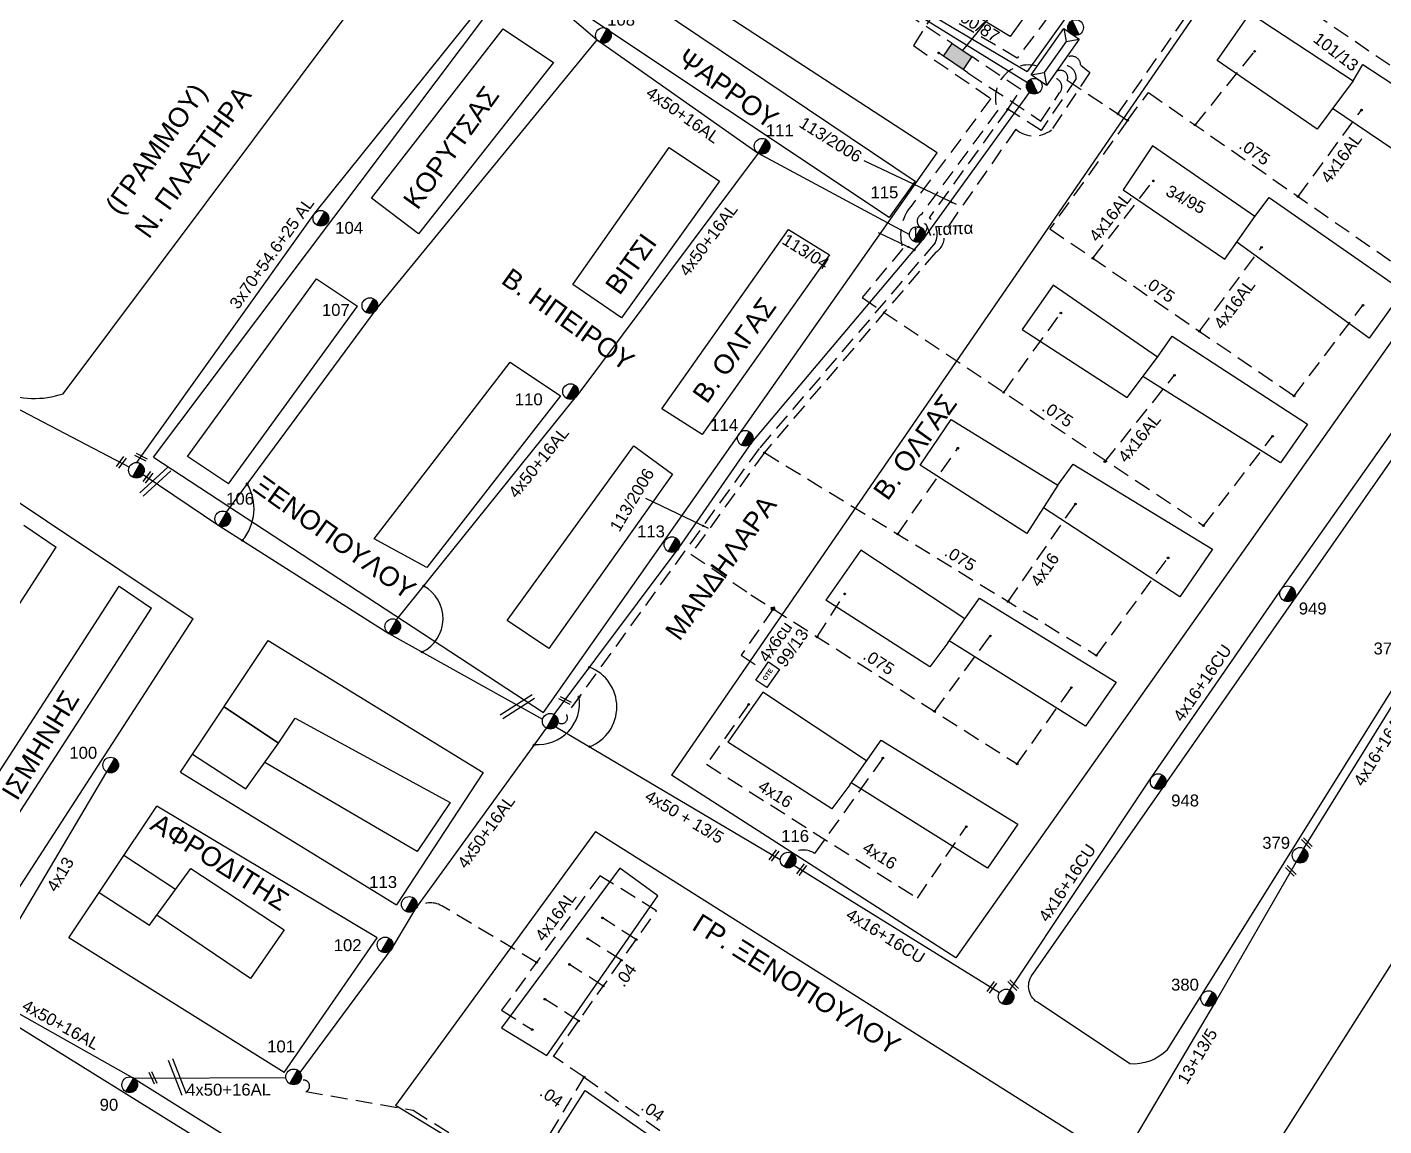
# Model space of a CAD drawing. Header units: millimetres. Extents: x 1421 to 7616, y 908 to 2861.
# Drawn here: x 6067.1 to 6271.6, y 2599.2 to 2764.8 of the extents above; entities that cross this region are included whole.
import ezdxf
from ezdxf.enums import TextEntityAlignment as Align

# ---------------------------------------------------------------- set-up
doc = ezdxf.new("R2010")
doc.units = ezdxf.units.MM
doc.linetypes.add('DASHED', pattern=[19.05, 12.7, -6.35])
for name, color, linetype, lineweight in [('13+13_5', 7, 'Continuous', 30), ('4x13', 7, 'Continuous', 30), ('4x16+16', 7, 'Continuous', 30), ('4x16+16CU', 7, 'Continuous', 30), ('4x50 + 13_5', 7, 'SYN_LINE', 30), ('4x6', 7, 'SYN_LINE', 30), ('Άγνωστα', 7, 'Continuous', 30), ('Γυμνά εναέρια ΧΤ και ΦΟΠ (3Φ)   4x50+16AL', 7, 'Continuous', 30), ('Συνεστραμμένα ΧΤ   3x70+54.6+25 AL', 7, 'SYN_LINE', 30), ('Υπόγεια Καλώδια Δικτύου ΧΤ   .04', 7, 'DASHED', 30), ('Υπόγεια Καλώδια Δικτύου ΧΤ   .075', 7, 'DASHED', 30), ('Υπόγεια Καλώδια Δικτύου ΧΤ   .10', 7, 'DASHED', 30), ('Υπόγεια καλώδια Παροχών ΧΤ   4x16AL', 7, 'DASHED', 30), ('Υπόγεια καλώδια Παροχών ΧΤ   4x50AL', 7, 'DASHED', 30), ('Υπόγεια καλώδια Παροχών ΧΤ   4x6', 7, 'DASHED', 30)]:
    doc.layers.add(name, color=color, linetype=linetype, lineweight=lineweight)
for name, color, linetype in [('Link Box 4 Διευθύνσεων', 7, 'Continuous'), ('Pillar OTE', 7, 'Continuous'), ('TEXT ΚΑΛΩΔΙΩΝ', 7, 'Continuous'), ('ΑΓΝΩΣΤΟ ΥΠΟΓΕΙΟ ΚΑΛΩΔΙΟ', 7, 'DASHED'), ('Επιγραφές - Σχήματα', 7, 'Continuous'), ('Μηχανική τομή', 7, 'Continuous'), ('Στύλος Ξύλινος', 7, 'Continuous'), ('Στύλος Ξύλινος @ 1', 7, 'Continuous'), ('Στύλος ΦΜ', 7, 'Continuous'), ('Στύλος ΦΜ @ 1', 7, 'Continuous'), ('Συνδέσεις', 7, 'Continuous'), ('Τομή', 7, 'Continuous'), ('Υποσταθμός εναέριος 2 στύλων', 7, 'Continuous'), ('Υποσταθμός πόλεως', 7, 'Continuous'), ('Υπόβαθρο ΔΕΗ', 7, 'Continuous')]:
    doc.layers.add(name, color=color, linetype=linetype)
doc.styles.add('arial', font='ARIAL.TTF')
doc.styles.get("Standard").update_dxf_attribs({"font": 'ARIAL.TTF', "height": 1.8})
doc.linetypes.add('SYN_LINE', pattern='A,0.5,-0.0001,["/\\/\\/\\/",Standard,S=0.1,R=0,X=0,Y=-0.05],-0.25', length=0.7501)
doc.dimstyles.new('ISO-25', dxfattribs={"dimtxt": 2.5, "dimasz": 2.5, "dimexe": 1.25, "dimexo": 0.625, "dimtad": 1, "dimtxsty": 'Standard', "dimcen": 2.5, "dimadec": 0, "dimazin": 0, "dimtfac": 1, "dimtmove": 0, "dimatfit": 3, "dimfxl": 1, "dimarcsym": 0})

# ---------------------------------------------------------------- blocks, each defined once
blk = doc.blocks.new('ΥΠΑΡΧΩΝ ΤΣΙΜΕΝΤΕΝΙΟΣ ΣΤΥΛΟΣ')
at = {"layer": 'Στύλος ΦΜ'}
blk.add_hatch(color=7, dxfattribs=at).paths.add_polyline_path([(-1.29, -2.28, 0.574793), (2.62, 0, 0.268822), (1.3, 2.27)])
at = {"layer": 'Στύλος ΦΜ', "color": 7}
blk.add_line((-1.29, -2.28), (1.3, 2.27), dxfattribs=at)
blk.add_circle((0, 0), 2.62, dxfattribs=at)
at = {"layer": 'Στύλος ΦΜ', "flags": 4}
for tag, p in [('ΑΡΙΘΜΟΣ', (-4.68, 8.05)), ('ΤΥΠΟΣ', (-4.91, 3.03))]:
    blk.add_attdef(tag, p, '', height=4, dxfattribs=at)
blk = doc.blocks.new('ΥΠΑΡΧΩΝ ΞΥΛΙΝΟΣ ΣΤΥΛΟΣ')
at = {"layer": 'Στύλος Ξύλινος'}
h = blk.add_hatch(color=7, dxfattribs=at)
h.paths.add_polyline_path([(-2.62, 0, 0.270008), (-1.29, -2.28), (1.3, 2.27, 0.576266)])
h.paths.add_polyline_path([(-1.29, -2.28, 0.574793), (2.62, 0, 0.268822), (1.3, 2.27)])
at = {"layer": 'Στύλος Ξύλινος', "color": 7}
blk.add_line((-1.29, -2.28), (1.3, 2.27), dxfattribs=at)
blk.add_circle((0, 0), 2.62, dxfattribs=at)
at = {"layer": 'Στύλος Ξύλινος', "color": 1, "flags": 4}
for tag, p in [('ΑΡΙΘΜΟΣ', (-4.91, 8.6)), ('ΤΥΠΟΣ', (-4.85, 3.39))]:
    blk.add_attdef(tag, p, '', height=4, dxfattribs=at)
blk = doc.blocks.new('ΥΠΟΣΤΑΘΜΟΣ ΕΝΑΕΡΙΟΣ ΕΠΙ 2 ΣΤΥΛΩΝ')
at = {"layer": 'Υποσταθμός εναέριος 2 στύλων', "linetype": 'Continuous'}
for points in [[(-11.97, -2.11, 0.574793), (-8.45, -0.07, 0.268822), (-9.64, 1.98)], [(9.68, -2.15, 0.574793), (13.19, -0.1, 0.268822), (12.01, 1.95)]]:
    blk.add_hatch(color=256, dxfattribs=at).paths.add_polyline_path(points)
for p, q in [((-11.97, -2.11), (-9.64, 1.98)), ((9.68, -2.15), (12.01, 1.95))]:
    blk.add_line(p, q, dxfattribs=at)
for centre in [(-10.81, -0.07), (10.84, -0.1)]:
    blk.add_circle(centre, 2.36, dxfattribs=at)
at = {"layer": 'Υποσταθμός πόλεως', "linetype": 'Continuous', "ltscale": 40}
blk.add_lwpolyline([(-8.57, 2.82), (8.57, 2.82), (8.57, -2.82), (-8.57, -2.82)], close=True, dxfattribs=at)
for points in [[(-5.75, 0), (-8.57, 2.82)], [(-8.57, -2.82), (-5.75, 0)], [(-5.75, 0), (5.75, 0)], [(5.75, 0), (8.57, 2.82)], [(8.57, -2.82), (5.75, 0)]]:
    blk.add_lwpolyline(points, dxfattribs=at)
at = {"layer": 'Υποσταθμός εναέριος 2 στύλων', "ltscale": 40, "flags": 1}
for tag, p in [('ΜΕΤΑΣΧΗΜΑΤΙΣΜΟΣ', (14.09, 2.51)), ('ΙΣΧΥΣ', (14.07, -0.28)), ('ΑΡΙΘΜΟΣ', (14.19, -3))]:
    blk.add_attdef(tag, p, '', height=1.8, dxfattribs=at)
blk = doc.blocks.new('LINK BOX 4 ΑΝΑΧΩΡΗΣΕΩΝ')
at = {"layer": 'Link Box 4 Διευθύνσεων', "ltscale": 40}
blk.add_hatch(color=256, dxfattribs=at).paths.add_polyline_path([(-3.54, 0), (-3.54, -4.67), (3.54, -4.67), (3.54, 0)])
for p, q in [((-3.54, 0), (-5.33, 0)), ((5.33, 0), (3.54, 0)), ((-3.54, -4.67), (-5.33, -4.67)), ((5.33, -4.67), (3.54, -4.67))]:
    blk.add_line(p, q, dxfattribs=at)
blk.add_lwpolyline([(-3.54, -4.67), (-3.54, 0), (3.54, 0), (3.54, -4.67)], close=True, dxfattribs=at)
blk = doc.blocks.new('_ΣΥΝΔΕΣΗ')
at = {"layer": 'Συνδέσεις', "linetype": 'SYN_LINE', "ltscale": 40}
blk.add_hatch(color=256, dxfattribs=at).paths.add_polyline_path([(0.5, -0.01, 1), (-0.5, -0.01, 1)])
at = {"layer": 'Συνδέσεις'}
blk.add_circle((0, -0.01), 0.5, dxfattribs=at)
blk = doc.blocks.new('ΤΟΜΗ')
at = {"layer": 'Τομή', "ltscale": 40}
for p, q in [((11.33, -0.65), (-11.4, -0.65)), ((11.33, -3.42), (-11.4, -3.42))]:
    blk.add_line(p, q, dxfattribs=at)
blk = doc.blocks.new('ΜΗΧΑΝΙΚΗ ΤΟΜΗ')
at = {"layer": 'Μηχανική τομή', "ltscale": 40}
for p, q in [((-3.79, 1.21), (3.79, 1.21)), ((3.79, -0.34), (-3.79, -0.34))]:
    blk.add_line(p, q, dxfattribs=at)
blk = doc.blocks.new('PILLAR ΟΤΕ')
at = {"layer": 'Pillar OTE', "ltscale": 40}
blk.add_lwpolyline([(-3.31, 2.02), (3.39, 2.02), (3.39, -1.99), (-3.31, -1.99)], close=True, dxfattribs=at)
at = {"layer": 'Pillar OTE', "insert": (-1.81, 0.71), "char_height": 1.3575, "width": 109.961, "attachment_point": 1}
blk.add_mtext('{\\fArial|b1|i0|c161|p34;OTE}', dxfattribs=at)
blk = doc.blocks.new('TSONTA XT1')
at = {"ltscale": 40}
h = blk.add_hatch(color=256, dxfattribs=at)
h.dxf.hatch_style = 1
h.paths.add_polyline_path([(595.96, 2487.66), (597.07, 2488.77), (595.96, 2489.87), (594.85, 2488.77)])
blk.add_lwpolyline([(594.85, 2488.77), (595.96, 2489.87), (597.07, 2488.77), (595.96, 2487.66)], close=True, dxfattribs=at)

msp = doc.modelspace()

# ---------------------------------------------------------------- linework, layer by layer
at = {"layer": '13+13_5', "color": 173, "lineweight": -3, "ltscale": 0.1}
msp.add_lwpolyline([(6195.47, 2540.07), (6217.77, 2573.45), (6232.51, 2594.75), (6246.23, 2617.9), (6258.35, 2638.94)], dxfattribs=at)
at = {"layer": '4x13', "color": 2, "lineweight": -3, "ltscale": 0.1}
msp.add_lwpolyline([(6057.73, 2621.28), (6065.92, 2630.19), (6079.11, 2652.53)], dxfattribs=at)
at = {"layer": '4x16+16', "color": 6, "lineweight": -3, "ltscale": 0.1}
msp.add_lwpolyline([(6259.52, 2640.98), (6276.58, 2668.54)], dxfattribs=at)
at = {"layer": '4x16+16CU', "color": 7, "lineweight": -3, "ltscale": 0.1}
msp.add_lwpolyline([(6215.21, 2619.63), (6236.61, 2651.76), (6256.23, 2680.2), (6278.13, 2711.25), (6298.26, 2739.83), (6316.14, 2762.81)], dxfattribs=at)
at = {"layer": '4x16+16CU', "color": 30, "lineweight": -3, "ltscale": 0.1}
msp.add_lwpolyline([(6182.67, 2638.46), (6213.66, 2619.28)], dxfattribs=at)
at = {"layer": '4x50 + 13_5', "color": 5, "lineweight": -3, "ltscale": 0.1}
msp.add_lwpolyline([(6084.58, 2697.38), (6096, 2689.65), (6121.62, 2673.41), (6144.79, 2660.49)], dxfattribs=at)
at = {"layer": '4x50 + 13_5', "color": 30, "lineweight": -3, "ltscale": 0.1}
msp.add_lwpolyline([(6146.77, 2659.34), (6180.61, 2639.3)], dxfattribs=at)
at = {"layer": '4x6', "color": 2, "linetype": 'DASHED', "lineweight": -3, "ltscale": 0.2}
msp.add_lwpolyline([(6231.49, 2751.71), (6246.8, 2773.6), (6257.74, 2765.98)], dxfattribs=at)
at = {"layer": 'ΑΓΝΩΣΤΟ ΥΠΟΓΕΙΟ ΚΑΛΩΔΙΟ', "color": 62, "lineweight": -3, "ltscale": 0.2}
msp.add_lwpolyline([(6223.59, 2760.06, -0.638258), (6225.87, 2759.06), (6227.25, 2757.95), (6221.47, 2749.29, -0.353403), (6216.09, 2749.4), (6205.21, 2733.78, -0.333092), (6204.06, 2730.89), (6178.21, 2700.65), (6167.13, 2685.36)], format="xyb", dxfattribs=at)
at = {"layer": 'ΑΓΝΩΣΤΟ ΥΠΟΓΕΙΟ ΚΑΛΩΔΙΟ', "color": 2, "lineweight": -3, "ltscale": 0.2}
for points in [[(6243.12, 2750.03), (6252.08, 2761.13)], [(6258.02, 2709.2), (6268.41, 2722.87)]]:
    msp.add_lwpolyline(points, dxfattribs=at)
msp.add_lwpolyline([(6222.18, 2758.06, -0.754032), (6223.85, 2756.79), (6231.49, 2751.71), (6232.94, 2750.73)], format="xyb", dxfattribs=at)
at = {"layer": 'ΑΓΝΩΣΤΟ ΥΠΟΓΕΙΟ ΚΑΛΩΔΙΟ', "color": 133, "lineweight": -3, "ltscale": 0.2}
msp.add_lwpolyline([(6208.88, 2757.92), (6219.88, 2750.62), (6222.68, 2754.86, 0.685813), (6221.52, 2757.13, -0.22613)], format="xyb", dxfattribs=at)
for points in [[(6214.27, 2709.74), (6222.88, 2721.7)], [(6244.37, 2689.64), (6254.78, 2703.11)]]:
    msp.add_lwpolyline(points, dxfattribs=at)
at = {"layer": 'ΑΓΝΩΣΤΟ ΥΠΟΓΕΙΟ ΚΑΛΩΔΙΟ', "color": 62, "lineweight": -3, "ltscale": 0.2}
for points in [[(6198.3, 2688.38), (6207.35, 2701.32)], [(6167.13, 2685.36), (6176.17, 2679.23)], [(6228.24, 2670.09), (6239.05, 2684.79)], [(6186.16, 2672.88), (6190.3, 2679.35)], [(6203.83, 2661.65), (6212.26, 2673.02)], [(6216.31, 2653.72), (6224.47, 2665.23)]]:
    msp.add_lwpolyline(points, dxfattribs=at)
at = {"layer": 'ΑΓΝΩΣΤΟ ΥΠΟΓΕΙΟ ΚΑΛΩΔΙΟ', "color": 6, "lineweight": -3, "ltscale": 0.2}
msp.add_lwpolyline([(6143.87, 2623.8), (6129.59, 2632.33, 0.334136), (6125.69, 2631.92, 1.647557)], format="xyb", dxfattribs=at)
for points in [[(6158.88, 2627.26), (6153.8, 2630.51)], [(6156.67, 2624.13), (6151.58, 2627.38)], [(6153.92, 2620.24), (6148.84, 2623.5)], [(6150.22, 2615), (6145.13, 2618.25)]]:
    msp.add_lwpolyline(points, dxfattribs=at)
at = {"layer": 'Γυμνά εναέρια ΧΤ και ΦΟΠ (3Φ)   4x50+16AL', "color": 5, "lineweight": -3, "ltscale": 0.1}
for points in [[(6140.94, 2773.21), (6152.99, 2762.86), (6177.28, 2745.81), (6200.07, 2733.55)], [(6119.86, 2722.41), (6152.99, 2762.86)], [(6177.28, 2745.81), (6150.08, 2709.39)], [(6097.17, 2691.7), (6119.86, 2722.41)], [(6122.79, 2675.46), (6150.08, 2709.39)]]:
    msp.add_lwpolyline(points, dxfattribs=at)
at = {"layer": 'Γυμνά εναέρια ΧΤ και ΦΟΠ (3Φ)   4x50+16AL', "color": 5, "linetype": 'DASHED', "lineweight": -3, "ltscale": 0.2}
msp.add_lwpolyline([(6219.33, 2758.9, 0.627462), (6213.4, 2752.25), (6201.81, 2736.51, 0.600087), (6201.83, 2734.56, 4.93212)], format="xyb", dxfattribs=at)
at = {"layer": 'Γυμνά εναέρια ΧΤ και ΦΟΠ (3Φ)   4x50+16AL', "color": 30, "lineweight": -3, "ltscale": 0.1}
msp.add_lwpolyline([(6146.51, 2661.19), (6165.37, 2686.34), (6176.31, 2702.2), (6202.24, 2732.91), (6218.16, 2754.95)], dxfattribs=at)
at = {"layer": 'Γυμνά εναέρια ΧΤ και ΦΟΠ (3Φ)   4x50+16AL', "color": 6, "lineweight": -3, "ltscale": 0.1}
for points in [[(6108.26, 2607.2), (6122.13, 2625.97), (6125.69, 2631.92), (6145.35, 2659.14)], [(6083.15, 2606.38), (6106.1, 2606.47)]]:
    msp.add_lwpolyline(points, dxfattribs=at)
at = {"layer": 'Γυμνά εναέρια ΧΤ και ΦΟΠ (3Φ)   4x50+16AL', "color": 27, "lineweight": -3, "ltscale": 0.1}
msp.add_lwpolyline([(6058.32, 2620.31), (6083.15, 2606.38), (6103.94, 2593.35), (6129.09, 2579.82)], dxfattribs=at)
at = {"layer": 'Συνεστραμμένα ΧΤ   3x70+54.6+25 AL', "color": 27, "lineweight": -3, "ltscale": 15}
for points in [[(6083.63, 2699.17), (6110.48, 2736.75), (6139.38, 2772.84)], [(6198.84, 2768.22), (6217.84, 2756.46)]]:
    msp.add_lwpolyline(points, dxfattribs=at)
at = {"layer": 'Συνεστραμμένα ΧΤ   3x70+54.6+25 AL', "color": 85, "lineweight": -3, "ltscale": 15}
msp.add_lwpolyline([(5974.89, 2771.04), (6001.96, 2750.09), (6029.25, 2730.74), (6054.26, 2713.23), (6082.51, 2698.48)], dxfattribs=at)
at = {"layer": 'Υπόβαθρο ΔΕΗ', "lineweight": -3, "ltscale": 0.1}
for points in [[(6200.15, 2839.15), (6252.58, 2806.65), (6217.82, 2758.12)], [(6098.01, 2829.01), (6217.82, 2758.12)], [(6265.44, 2799.18), (6164.2, 2652.01)], [(6265.44, 2799.18), (6310.21, 2770.62), (6207.08, 2624.51)], [(6211.94, 2527.94), (6385.44, 2800.93), (6408.93, 2568.15), (6211.94, 2527.94)], [(6086.15, 2699.98), (6148.13, 2782.43)], [(6144.92, 2661.47), (6204.23, 2745.84), (6148.13, 2782.43)], [(6072.55, 2709.53), (6122.67, 2776.52)], [(6147.98, 2768.73), (6152.28, 2774.34), (6200.93, 2741.59), (6196.99, 2736.09), (6147.98, 2768.73)], [(6118.98, 2739.01), (6138.84, 2764.52), (6146.43, 2759.44), (6126.09, 2733.62), (6118.98, 2739.01)], [(6266.95, 2756.7), (6268.41, 2759.15), (6289.24, 2745.47), (6284.28, 2738.73), (6263.84, 2752.54)], [(6238.89, 2610.56), (6327.54, 2752.56)], [(6149.32, 2725.99), (6163.86, 2746.64), (6171.45, 2741.56), (6156.68, 2720.97), (6149.32, 2725.99)], [(5963.29, 2700.43), (5992.62, 2742.08), (6092.14, 2675.59)], [(6252.12, 2736.24), (6254.25, 2739.11), (6274.45, 2725.02), (6269.35, 2717.93)], [(6269.35, 2717.93), (6249.4, 2732.38)], [(6097.47, 2695.95), (6091.27, 2700.08), (6110.7, 2726.83)], [(6110.7, 2726.83), (6116.89, 2722.71)], [(6097.47, 2695.95), (6116.89, 2722.71)], [(6237.47, 2715.05), (6239.67, 2718.19), (6260.04, 2704.96), (6255.96, 2699.11), (6235.26, 2712.11)], [(6119.4, 2687.66), (6139.9, 2714.27), (6147.49, 2709.19), (6127.33, 2683.33), (6119.4, 2687.66)], [(6201.68, 2698.76), (6206.37, 2705.64), (6222.45, 2695.76), (6217.76, 2688.47), (6201.68, 2698.76)], [(6086.15, 2699.98), (6144.92, 2661.47)], [(6222.45, 2695.76), (6224.76, 2698.93), (6245.72, 2686.08), (6240.81, 2678.91), (6220.25, 2692.35)], [(6066.59, 2689.7), (6071.47, 2686.39)], [(6046.61, 2647.97), (6071.47, 2686.39)], [(6192.74, 2685.95), (6187.47, 2678.4)], [(6208.4, 2675.58), (6192.74, 2685.95)], [(6056.12, 2642.09), (6080.98, 2680.51)], [(6080.98, 2680.51), (6085.86, 2677.2)], [(6205.87, 2672), (6203.15, 2668.38), (6187.47, 2678.4)], [(6205.87, 2672), (6210.6, 2678.69), (6231.2, 2666.04), (6226.61, 2659.42), (6206.07, 2672.28)], [(6061, 2638.78), (6085.86, 2677.2)], [(6063.96, 2632.03), (6092.14, 2675.59)], [(6090.22, 2652.49), (6103.44, 2672.31)], [(6103.44, 2672.31), (6135.85, 2652.42)], [(6177.96, 2664.54), (6172.69, 2656.99)], [(6193.62, 2654.17), (6177.96, 2664.54)], [(6092.03, 2655.21), (6100.09, 2649.96), (6105, 2656.85), (6096.79, 2662.34)], [(6096.79, 2662.34), (6105, 2656.85), (6107.5, 2660.64), (6130.86, 2647.89), (6125.9, 2640.55), (6102.94, 2653.96)], [(6191.09, 2650.6), (6188.37, 2646.98), (6172.69, 2656.99)], [(6191.09, 2650.6), (6195.82, 2657.29), (6216.42, 2644.64), (6211.83, 2638.02), (6191.29, 2650.88)], [(6090.22, 2652.49), (6122.78, 2632.5)], [(6135.85, 2652.42), (6122.78, 2632.5)], [(6207.08, 2624.51), (6164.2, 2652.01)], [(6073.41, 2627.53), (6086.63, 2647.35)], [(6119.85, 2627.54), (6086.63, 2647.35)], [(6152.74, 2643.55), (6122.64, 2602.23)], [(6152.74, 2643.55), (6229.66, 2595.01), (6201.02, 2554.45)], [(6077.98, 2634.37), (6085.54, 2629.43), (6089.48, 2634.8), (6081.69, 2639.95)], [(6089.48, 2634.8), (6091.79, 2637.99), (6105.84, 2628.73), (6100.77, 2621.4), (6086.64, 2630.93)], [(6105.86, 2607.24), (6073.41, 2627.53)], [(6105.86, 2607.24), (6119.85, 2627.54)], [(6020.05, 2568.93), (6057.27, 2619.4), (6101.79, 2591.76)], [(6201.02, 2554.45), (6122.64, 2602.23)]]:
    msp.add_lwpolyline(points, dxfattribs=at)
for points in [[(6208.79, 2767.3), (6227.63, 2794.94), (6234.82, 2790.56), (6215.26, 2763.38)], [(6246.44, 2759.74), (6251.41, 2766.88), (6266.95, 2756.7), (6261.53, 2749.43)], [(6236.67, 2746.9), (6232.25, 2740.28), (6247.6, 2729.83), (6252.12, 2736.24)], [(6162.76, 2707.24), (6181.83, 2734.27), (6188.04, 2730.46), (6168.82, 2703.39)], [(6221.74, 2725.88), (6217.03, 2719.21), (6232.89, 2708.94), (6237.47, 2715.05)], [(6139.43, 2675.37), (6158.52, 2701.7), (6164.38, 2697.42), (6145.73, 2671.13)], [(6156.42, 2638.04), (6138.61, 2613.97), (6145.4, 2609.76), (6162.14, 2633.86)], [(6147.12, 2598.13), (6151.21, 2604.52), (6176.56, 2586.77), (6172.18, 2580.6)]]:
    msp.add_lwpolyline(points, close=True, dxfattribs=at)
at = {"layer": 'Υπόβαθρο ΔΕΗ', "lineweight": -3}
msp.add_lwpolyline([(6208.11, 2761.25), (6211.97, 2766.04)], dxfattribs=at)
at = {"layer": 'Υπόβαθρο ΔΕΗ', "lineweight": -3, "ltscale": 0.1}
for points in [[(6218.76, 2622.19), (6315.46, 2760.74, -0.299074), (6319.3, 2762.27), (6327.18, 2756.95, -0.480262), (6327.54, 2752.56, 2.514304)], [(6238.89, 2610.56, -0.206349), (6233.26, 2608.5), (6219.34, 2617.8, -0.452517), (6218.76, 2622.19, -1.161404)]]:
    msp.add_lwpolyline(points, format="xyb", dxfattribs=at)
msp.add_arc((6068.26, 2722.08), 13.26, 246.8356, 288.8563, dxfattribs=at)
at = {"layer": 'Υπόβαθρο ΔΕΗ', "lineweight": -3}
for centre, radius, start, end in [((6093.95, 2692.19), 7.35, 319.4233, 30.7903), ((6124.19, 2675.63), 5.6, 296.1248, 61.2895), ((6149.55, 2662.31), 6.42, 291.2002, 69.0119), ((6144.11, 2662.89), 6.25, 264.8715, 8.7417)]:
    msp.add_arc(centre, radius, start, end, dxfattribs=at)
at = {"layer": 'Υπόγεια Καλώδια Δικτύου ΧΤ   .04', "color": 6, "lineweight": -3, "ltscale": 0.2}
for points in [[(6151.05, 2606.52), (6146.43, 2609.65), (6161.95, 2631.6), (6153.42, 2636.88)], [(6145.95, 2597.95), (6151.05, 2606.52), (6169.42, 2593.6), (6165.75, 2588.44)]]:
    msp.add_lwpolyline(points, dxfattribs=at)
at = {"layer": 'Υπόγεια Καλώδια Δικτύου ΧΤ   .075', "color": 133, "lineweight": -3, "ltscale": 0.2}
for points in [[(6299.08, 2764.21), (6288.17, 2748.47), (6272.47, 2759.04), (6257.48, 2769.22), (6239.58, 2781.44, -0.335233), (6233.85, 2781.63), (6223.82, 2767.2, -0.371425), (6221.06, 2766.49), (6216.31, 2760.1), (6204.07, 2767.38), (6200.66, 2762.02), (6212.31, 2754.05), (6200.31, 2737.78)], [(6200.31, 2737.78, 0.259886), (6199.06, 2731.42), (6192.92, 2724.01), (6244.37, 2689.64)]]:
    msp.add_lwpolyline(points, format="xyb", dxfattribs=at)
at = {"layer": 'Υπόγεια Καλώδια Δικτύου ΧΤ   .075', "color": 2, "lineweight": -3, "ltscale": 0.2}
for points in [[(6232.94, 2750.73), (6236.07, 2754.93), (6272.87, 2729.36)], [(6232.94, 2750.73), (6221.24, 2734.38), (6258.02, 2709.2)]]:
    msp.add_lwpolyline(points, dxfattribs=at)
at = {"layer": 'Υπόγεια Καλώδια Δικτύου ΧΤ   .075', "color": 62, "lineweight": -3, "ltscale": 0.2}
for points in [[(6178.21, 2700.65), (6228.24, 2670.09)], [(6176.17, 2679.23), (6216.31, 2653.72)]]:
    msp.add_lwpolyline(points, dxfattribs=at)
at = {"layer": 'Υπόγεια Καλώδια Δικτύου ΧΤ   .10', "color": 133, "lineweight": -3, "ltscale": 0.2}
msp.add_lwpolyline([(6086.82, 2841.78), (6094.68, 2827.97), (6106.96, 2819.03), (6134.02, 2803.91), (6151.22, 2795.24, 0.534141), (6155.4, 2793.13), (6190.94, 2768.72), (6195.33, 2768.1, 0.380635), (6199.4, 2767), (6205.77, 2762.84)], format="xyb", dxfattribs=at)
at = {"layer": 'Υπόγεια Καλώδια Δικτύου ΧΤ   .10', "color": 6, "lineweight": -3, "ltscale": 0.2}
msp.add_lwpolyline([(6214.89, 2752.42), (6216.84, 2755.39), (6210.18, 2759.85)], dxfattribs=at)
for points in [[(6222.83, 2758.98, -0.517734), (6225.18, 2757.04), (6219.93, 2749.2), (6214.89, 2752.42)], [(6214.89, 2752.42), (6203.03, 2736.06, -0.360244), (6203.93, 2732.27), (6177.42, 2701.27), (6148.37, 2661.18, -0.888789), (6147.09, 2660.02)], [(6108.07, 2605.7, -1.329372), (6109.11, 2604.34), (6125.26, 2601.54), (6141.5, 2591.42), (6145.95, 2597.95)]]:
    msp.add_lwpolyline(points, format="xyb", dxfattribs=at)
at = {"layer": 'Υπόγεια καλώδια Παροχών ΧΤ   4x16AL', "color": 2, "lineweight": -3, "ltscale": 0.2}
for points in [[(6258.64, 2739.25), (6268.18, 2752.28)], [(6227.71, 2729.95), (6236.82, 2741.61)], [(6243.78, 2718.95), (6253.13, 2731.59)]]:
    msp.add_lwpolyline(points, dxfattribs=at)
at = {"layer": 'Υπόγεια καλώδια Παροχών ΧΤ   4x16AL', "color": 133, "lineweight": -3, "ltscale": 0.2}
msp.add_lwpolyline([(6229.51, 2699.27), (6240, 2712.31)], dxfattribs=at)
at = {"layer": 'Υπόγεια καλώδια Παροχών ΧΤ   4x16AL', "color": 62, "lineweight": -3, "ltscale": 0.2}
msp.add_lwpolyline([(6214.95, 2678.21), (6225.08, 2692.91)], dxfattribs=at)
at = {"layer": 'Υπόγεια καλώδια Παροχών ΧΤ   4x16AL', "color": 30, "lineweight": -3, "ltscale": 0.2}
msp.add_lwpolyline([(6175.83, 2662.69), (6169.48, 2653.67), (6201.27, 2633.49), (6208.64, 2644.27)], dxfattribs=at)
msp.add_lwpolyline([(6196.07, 2654.62), (6185.78, 2640.24, 0.295053), (6182.37, 2640.26, -3.064642)], format="xyb", dxfattribs=at)
at = {"layer": 'Υπόγεια καλώδια Παροχών ΧΤ   4x16AL', "color": 6, "lineweight": -3, "ltscale": 0.2}
msp.add_lwpolyline([(6153.42, 2636.88), (6138.61, 2616.6), (6143.22, 2613.69)], dxfattribs=at)
at = {"layer": 'Υπόγεια καλώδια Παροχών ΧΤ   4x6', "color": 62, "lineweight": -3, "ltscale": 0.2}
msp.add_lwpolyline([(6179.53, 2677.09), (6174.72, 2670.1), (6178.04, 2667.91)], dxfattribs=at)

# ---------------------------------------------------------------- block references
at = {"layer": 'Link Box 4 Διευθύνσεων', "lineweight": -3, "xscale": 0.4999999999999999, "yscale": 0.4999999999999999, "zscale": 0.4999999999999999, "rotation": 325.9351480390474}
msp.add_blockref('LINK BOX 4 ΑΝΑΧΩΡΗΣΕΩΝ', (6207.98, 2761.34), dxfattribs=at)
at = {"layer": 'Pillar OTE', "xscale": 0.5, "yscale": 0.5, "zscale": 0.5, "rotation": 55.00125848302742}
msp.add_blockref('PILLAR ΟΤΕ', (6178.69, 2667.15), dxfattribs=at)
at = {"layer": 'Μηχανική τομή', "lineweight": -3}
for p, xscale, yscale, zscale, rotation in [((6081.38, 2699.12), 0.2499999999999672, 0.2499999999999672, 0.2499999999999672, 53.21522048561384), ((6084.22, 2699.88), 0.2499999999999671, 0.2499999999999671, 0.2499999999999671, 332.6755293290581), ((6085.41, 2696.87), 0.2499999999999672, 0.2499999999999672, 0.2499999999999672, 53.21522048561384), ((6148.12, 2663.2), 0.2499999999999671, 0.2499999999999671, 0.2499999999999671, 332.6755293290581), ((6259.89, 2641.72), 0.2499999999999672, 0.2499999999999672, 0.2499999999999672, 314.9247676703968), ((6179.73, 2639.86), 0.2499999999999672, 0.2499999999999672, 0.2499999999999672, 53.21522048561384), ((6183.92, 2637.73), 0.2499999999999672, 0.2499999999999672, 0.2499999999999672, 53.21522048561384), ((6257.45, 2637.52), 0.2499999999999672, 0.2499999999999672, 0.2499999999999672, 314.9247676703968), ((6215.64, 2620.31), 0.2499999999999672, 0.2499999999999672, 0.2499999999999672, 314.9247676703968), ((6212.57, 2619.99), 0.2499999999999672, 0.2499999999999672, 0.2499999999999672, 53.21522048561384), ((6086.18, 2606.46), 0.2499999999999671, 0.2499999999999671, 0.2499999999999671, 114.4620353764245)]:
    msp.add_blockref('ΜΗΧΑΝΙΚΗ ΤΟΜΗ', p, dxfattribs=dict(at, xscale=xscale, yscale=yscale, zscale=zscale, rotation=rotation))
at = {"layer": 'Στύλος Ξύλινος @ 1', "lineweight": -3, "ltscale": 40}
ref = msp.add_blockref('ΥΠΑΡΧΩΝ ΞΥΛΙΝΟΣ ΣΤΥΛΟΣ', (6277.16, 2669.56), dxfattribs=dict(at, xscale=0.4499999999998181, yscale=0.4499999999998181, zscale=0.4499999999998181))
ref.add_attrib('ΤΥΠΟΣ', '378', (6270, 2670.23), dxfattribs={"layer": 'Στύλος Ξύλινος', "height": 1.8, "flags": 4})
at = {"layer": 'Στύλος ΦΜ @ 1', "lineweight": -3, "ltscale": 40}
ref = msp.add_blockref('ΥΠΑΡΧΩΝ ΤΣΙΜΕΝΤΕΝΙΟΣ ΣΤΥΛΟΣ', (6153.95, 2763.54), dxfattribs=dict(at, xscale=0.4499999999998181, yscale=0.4499999999998181, zscale=0.4499999999998181))
ref.add_attrib('ΤΥΠΟΣ', '108', (6154.52, 2765.02), dxfattribs={"layer": 'Στύλος ΦΜ', "height": 1.8, "flags": 4})
ref = msp.add_blockref('ΥΠΑΡΧΩΝ ΤΣΙΜΕΝΤΕΝΙΟΣ ΣΤΥΛΟΣ', (6177.86, 2746.84), dxfattribs=dict(at, xscale=0.4499999999998181, yscale=0.4499999999998181, zscale=0.4499999999998181))
ref.add_attrib('ΤΥΠΟΣ', '111', (6178.43, 2748.32), dxfattribs={"layer": 'Στύλος ΦΜ', "height": 1.8, "flags": 4})
ref = msp.add_blockref('ΥΠΑΡΧΩΝ ΤΣΙΜΕΝΤΕΝΙΟΣ ΣΤΥΛΟΣ', (6201.25, 2733.54), dxfattribs=dict(at, xscale=0.4499999999998181, yscale=0.4499999999998181, zscale=0.4499999999998181))
ref.add_attrib('ΤΥΠΟΣ', '115', (6194.2, 2738.99), dxfattribs={"layer": 'Στύλος ΦΜ', "height": 1.8, "flags": 4})
ref = msp.add_blockref('ΥΠΑΡΧΩΝ ΤΣΙΜΕΝΤΕΝΙΟΣ ΣΤΥΛΟΣ', (6111.37, 2735.97), dxfattribs=dict(at, xscale=0.4499999999998181, yscale=0.4499999999998181, zscale=0.4499999999998181))
ref.add_attrib('ΤΥΠΟΣ', '104', (6113.53, 2733.64), dxfattribs={"layer": 'Στύλος ΦΜ', "height": 1.8, "flags": 4})
ref = msp.add_blockref('ΥΠΑΡΧΩΝ ΤΣΙΜΕΝΤΕΝΙΟΣ ΣΤΥΛΟΣ', (6118.75, 2722.82), dxfattribs=dict(at, xscale=0.4499999999998181, yscale=0.4499999999998181, zscale=0.4499999999998181))
ref.add_attrib('ΤΥΠΟΣ', '107', (6111.53, 2721.27), dxfattribs={"layer": 'Στύλος ΦΜ', "height": 1.8, "flags": 4})
ref = msp.add_blockref('ΥΠΑΡΧΩΝ ΤΣΙΜΕΝΤΕΝΙΟΣ ΣΤΥΛΟΣ', (6148.99, 2709.85), dxfattribs=dict(at, xscale=0.4499999999998181, yscale=0.4499999999998181, zscale=0.4499999999998181))
ref.add_attrib('ΤΥΠΟΣ', '110', (6140.6, 2707.78), dxfattribs={"layer": 'Στύλος ΦΜ', "height": 1.8, "flags": 4})
ref = msp.add_blockref('ΥΠΑΡΧΩΝ ΤΣΙΜΕΝΤΕΝΙΟΣ ΣΤΥΛΟΣ', (6175.32, 2702.82), dxfattribs=dict(at, xscale=0.4499999999998181, yscale=0.4499999999998181, zscale=0.4499999999998181))
ref.add_attrib('ΤΥΠΟΣ', '114', (6170.05, 2703.91), dxfattribs={"layer": 'Στύλος ΦΜ', "height": 1.8, "flags": 4})
at = {"layer": 'Στύλος ΦΜ @ 1', "lineweight": -3, "ltscale": 40, "xscale": 0.4499999999998181, "yscale": 0.4499999999998181, "zscale": 0.4499999999998181}
for p in [(6083.58, 2697.99), (6122.2, 2674.43), (6145.93, 2660.16), (6214.63, 2618.61)]:
    msp.add_blockref('ΥΠΑΡΧΩΝ ΤΣΙΜΕΝΤΕΝΙΟΣ ΣΤΥΛΟΣ', p, dxfattribs=at)
at = {"layer": 'Στύλος ΦΜ @ 1', "lineweight": -3, "ltscale": 40}
ref = msp.add_blockref('ΥΠΑΡΧΩΝ ΤΣΙΜΕΝΤΕΝΙΟΣ ΣΤΥΛΟΣ', (6096.58, 2690.67), dxfattribs=dict(at, xscale=0.4499999999998181, yscale=0.4499999999998181, zscale=0.4499999999998181))
ref.add_attrib('ΤΥΠΟΣ', '106', (6097.1, 2692.81), dxfattribs={"layer": 'Στύλος ΦΜ', "height": 1.8, "flags": 4})
ref = msp.add_blockref('ΥΠΑΡΧΩΝ ΤΣΙΜΕΝΤΕΝΙΟΣ ΣΤΥΛΟΣ', (6164.28, 2686.79), dxfattribs=dict(at, xscale=0.4499999999998181, yscale=0.4499999999998181, zscale=0.4499999999998181))
ref.add_attrib('ΤΥΠΟΣ', '113', (6159.02, 2687.88), dxfattribs={"layer": 'Στύλος ΦΜ', "height": 1.8, "flags": 4})
ref = msp.add_blockref('ΥΠΑΡΧΩΝ ΤΣΙΜΕΝΤΕΝΙΟΣ ΣΤΥΛΟΣ', (6257.06, 2679.37), dxfattribs=dict(at, xscale=0.4499999999998181, yscale=0.4499999999998181, zscale=0.4499999999998181))
ref.add_attrib('ΤΥΠΟΣ', '949', (6258.74, 2676.26), dxfattribs={"layer": 'Στύλος ΦΜ', "height": 1.8, "flags": 4})
ref = msp.add_blockref('ΥΠΑΡΧΩΝ ΤΣΙΜΕΝΤΕΝΙΟΣ ΣΤΥΛΟΣ', (6079.7, 2653.55), dxfattribs=dict(at, xscale=0.4499999999998181, yscale=0.4499999999998181, zscale=0.4499999999998181))
ref.add_attrib('ΤΥΠΟΣ', '100', (6073.47, 2654.51), dxfattribs={"layer": 'Στύλος ΦΜ', "height": 1.8, "flags": 4})
ref = msp.add_blockref('ΥΠΑΡΧΩΝ ΤΣΙΜΕΝΤΕΝΙΟΣ ΣΤΥΛΟΣ', (6237.55, 2651.06), dxfattribs=dict(at, xscale=0.4499999999998181, yscale=0.4499999999998181, zscale=0.4499999999998181))
ref.add_attrib('ΤΥΠΟΣ', '948', (6239.51, 2647.32), dxfattribs={"layer": 'Στύλος ΦΜ', "height": 1.8, "flags": 4})
ref = msp.add_blockref('ΥΠΑΡΧΩΝ ΤΣΙΜΕΝΤΕΝΙΟΣ ΣΤΥΛΟΣ', (6181.79, 2639.24), dxfattribs=dict(at, xscale=0.4499999999998181, yscale=0.4499999999998181, zscale=0.4499999999998181))
ref.add_attrib('ΤΥΠΟΣ', '116', (6180.74, 2641.97), dxfattribs={"layer": 'Στύλος ΦΜ', "height": 1.8, "flags": 4})
ref = msp.add_blockref('ΥΠΑΡΧΩΝ ΤΣΙΜΕΝΤΕΝΙΟΣ ΣΤΥΛΟΣ', (6258.93, 2639.96), dxfattribs=dict(at, xscale=0.4499999999998181, yscale=0.4499999999998181, zscale=0.4499999999998181))
ref.add_attrib('ΤΥΠΟΣ', '379', (6253.23, 2640.94), dxfattribs={"layer": 'Στύλος ΦΜ', "height": 1.8, "flags": 4})
ref = msp.add_blockref('ΥΠΑΡΧΩΝ ΤΣΙΜΕΝΤΕΝΙΟΣ ΣΤΥΛΟΣ', (6124.7, 2632.56), dxfattribs=dict(at, xscale=0.4499999999998181, yscale=0.4499999999998181, zscale=0.4499999999998181))
ref.add_attrib('ΤΥΠΟΣ', '113', (6118.66, 2635.03), dxfattribs={"layer": 'Στύλος ΦΜ', "height": 1.8, "flags": 4})
ref = msp.add_blockref('ΥΠΑΡΧΩΝ ΤΣΙΜΕΝΤΕΝΙΟΣ ΣΤΥΛΟΣ', (6121.06, 2626.45), dxfattribs=dict(at, xscale=0.4499999999998181, yscale=0.4499999999998181, zscale=0.4499999999998181))
ref.add_attrib('ΤΥΠΟΣ', '102', (6113.31, 2625.51), dxfattribs={"layer": 'Στύλος ΦΜ', "height": 1.8, "flags": 4})
ref = msp.add_blockref('ΥΠΑΡΧΩΝ ΤΣΙΜΕΝΤΕΝΙΟΣ ΣΤΥΛΟΣ', (6245.15, 2618.36), dxfattribs=dict(at, xscale=0.4499999999998181, yscale=0.4499999999998181, zscale=0.4499999999998181))
ref.add_attrib('ΤΥΠΟΣ', '380', (6239.49, 2619.56), dxfattribs={"layer": 'Στύλος ΦΜ', "height": 1.8, "flags": 4})
ref = msp.add_blockref('ΥΠΑΡΧΩΝ ΤΣΙΜΕΝΤΕΝΙΟΣ ΣΤΥΛΟΣ', (6107.27, 2606.56), dxfattribs=dict(at, xscale=0.4499999999998181, yscale=0.4499999999998181, zscale=0.4499999999998181))
ref.add_attrib('ΤΥΠΟΣ', '101', (6103.28, 2610.24), dxfattribs={"layer": 'Στύλος ΦΜ', "height": 1.8, "flags": 4})
ref = msp.add_blockref('ΥΠΑΡΧΩΝ ΤΣΙΜΕΝΤΕΝΙΟΣ ΣΤΥΛΟΣ', (6082.56, 2605.36), dxfattribs=dict(at, xscale=0.4499999999998181, yscale=0.4499999999998181, zscale=0.4499999999998181))
ref.add_attrib('ΤΥΠΟΣ', '90', (6078.04, 2601.45), dxfattribs={"layer": 'Στύλος ΦΜ', "height": 1.8, "flags": 4})
at = {"layer": 'Συνδέσεις', "lineweight": -3, "xscale": 0.25, "yscale": 0.25, "zscale": 0.25}
for p in [(6204.46, 2760.91), (6252.08, 2761.14), (6214.89, 2752.42), (6268.18, 2752.28), (6231.49, 2751.71), (6232.94, 2750.73), (6243.12, 2750.03), (6236.82, 2741.62), (6258.64, 2739.25), (6253.13, 2731.59), (6253.13, 2731.59), (6200.81, 2731.21), (6227.71, 2729.96), (6222.89, 2721.7), (6268.42, 2722.87), (6268.42, 2722.87), (6243.78, 2718.96), (6240, 2712.31), (6214.27, 2709.75), (6258.03, 2709.2), (6254.78, 2703.12), (6207.35, 2701.32), (6178.21, 2700.65), (6229.51, 2699.28), (6100.27, 2695.96), (6225.08, 2692.91), (6244.37, 2689.64), (6099.54, 2687.41), (6198.3, 2688.38), (6239.05, 2684.79), (6126.88, 2680.54), (6190.3, 2679.36), (6214.95, 2678.21), (6186.16, 2672.88), (6212.26, 2673.02), (6126.65, 2670.6), (6228.24, 2670.09), (6151.84, 2668.3), (6224.47, 2665.23), (6150.29, 2663.84), (6175.83, 2662.69), (6203.83, 2661.65), (6143.48, 2656.56), (6151.87, 2656.33), (6196.07, 2654.62), (6216.31, 2653.72), (6208.64, 2644.28), (6153.8, 2630.52), (6151.58, 2627.38), (6158.89, 2627.26), (6143.87, 2623.8), (6148.84, 2623.5), (6156.67, 2624.13), (6153.93, 2620.25), (6145.13, 2618.26), (6150.22, 2615), (6143.22, 2613.69), (6151.05, 2606.52)]:
    msp.add_blockref('_ΣΥΝΔΕΣΗ', p, dxfattribs=at)
at = {"layer": 'Συνδέσεις', "xscale": 0.3075184835441075, "yscale": 0.3075184835441075, "zscale": 0.3075184835441075, "rotation": 327.7997240357417}
msp.add_blockref('TSONTA XT1', (5616.6, 2127.14), dxfattribs=at)
at = {"layer": 'Τομή', "lineweight": -3}
for p, xscale, yscale, zscale, rotation in [((6086.77, 2695.88), 0.2499999999999996, 0.2499999999999996, 0.2499999999999996, 222.5462385209705), ((6140.72, 2662.76), 0.2499999999999999, 0.2499999999999999, 0.2499999999999999, 32.65513411739678), ((6089.23, 2606.38), 0.2499999999999999, 0.2499999999999999, 0.2499999999999999, 111.235912212897)]:
    msp.add_blockref('ΤΟΜΗ', p, dxfattribs=dict(at, xscale=xscale, yscale=yscale, zscale=zscale, rotation=rotation))
at = {"layer": 'Υποσταθμός εναέριος 2 στύλων', "lineweight": -3, "xscale": 0.4999999999999994, "yscale": 0.4999999999999994, "zscale": 0.4999999999999994, "rotation": 234.8636320562104}
msp.add_blockref('ΥΠΟΣΤΑΘΜΟΣ ΕΝΑΕΡΙΟΣ ΕΠΙ 2 ΣΤΥΛΩΝ', (6222.03, 2760.29), dxfattribs=at)

# ---------------------------------------------------------------- texts
at = {"lineweight": -3, "ltscale": 40, "char_height": 2.9, "width": 64.8866, "attachment_point": 1, "style": 'arial'}
for s, insert, rotation in [('ΨΑΡΡΟΥ', (6166.52, 2761.76), 324.4453), ('ΚΟΡΥΤΣΑΣ', (6123.58, 2738.78), 54.4453), ('(ΓΡΑΜΜΟΥ)', (6078.69, 2737.97), 54.4453), ('N. ΠΛΑΣΤΗΡΑ', (6083.1, 2734.42), 54.4453), ('ΒΙΤΣΙ', (6154.03, 2725.91), 54.4453), ('Β. ΗΠΕΙΡΟΥ', (6140.05, 2728.65), 324.4453), ('Β. ΟΛΓΑΣ', (6167.18, 2709.55), 54.4453), ('Β. ΟΛΓΑΣ', (6194.42, 2694.94), 54.4453), ('ΞΕΝΟΠΟΥΛΟΥ', (6102.61, 2697.42), 324.4453), ('ΜΑΝΔΗΛΑΡΑ', (6163.06, 2673.79), 54.4453), ('ΙΣΜΗΝΗΣ', (6063.11, 2649.52), 58.6559), ('ΑΦΡΟΔΙΤΗΣ', (6086.99, 2646.45), 327.7584), ('ΓΡ. ΞΕΝΟΠΟΥΛΟΥ', (6168.65, 2631.32), 327.7584)]:
    msp.add_mtext(s, dxfattribs=dict(at, insert=insert, rotation=rotation))
at = {"layer": 'TEXT ΚΑΛΩΔΙΩΝ', "lineweight": -3, "ltscale": 0.1, "style": 'arial'}
for s, rotation, p in [('4x50+16AL', 324.9409, (6165.95, 2751.56)), (' 4x16AL', 53.7881, (6264.93, 2744.79)), ('  .075', 325.2008, (6251.52, 2746.39)), (' 3x70+54.6+25 AL', 54.4544, (6103.76, 2730.44)), ('4x50+16AL', 53.2461, (6169.76, 2732.74)), (' 4x16AL', 51.9904, (6230.09, 2735.92)), ('  .075', 325.602, (6237.18, 2725.65)), (' 4x16AL', 53.5012, (6248.83, 2722.76)), ('  .075', 326.2577, (6221.83, 2706.86)), (' 4x16AL', 51.1823, (6234.49, 2702.6)), ('4x50+16AL', 51.1954, (6144.18, 2699.18)), ('  .075', 328.583, (6207.14, 2685.09)), (' 4x16', 55.4215, (6220.25, 2682.72)), ('  .075', 327.5617, (6194.87, 2669.47)), ('4x16+16CU', 55.3942, (6244.2, 2665.94)), ('4x16+16AL', 58.2308, (6271, 2656.11)), (' 4x16', 327.6045, (6179.58, 2649.38)), ('4x50+16AL', 54.169, (6136.28, 2643.51)), ('4x50 + 13/5', 329.3648, (6166.16, 2645.77)), (' 4x16', 327.6045, (6195.31, 2640.13)), ('4x16+16CU', 56.3454, (6223.83, 2635.81)), ('4x13', 59.4283, (6072.09, 2637.1)), (' 4x16AL', 53.8509, (6146.54, 2630.51)), ('4x16+16CU', 328.2442, (6196.47, 2627.8)), ('  .04', 54.7447, (6156.89, 2621.33)), ('4x50+16AL', 330.9586, (6072.2, 2614.43)), ('13+13/5', 59.3383, (6243.45, 2609.67)), ('4x50+16AL', 0.2086, (6097.46, 2604.63)), ('  .04', 324.8883, (6145.56, 2604)), ('  .04', 324.8883, (6160.83, 2601.84))]:
    msp.add_text(s, height=1.8, rotation=rotation, dxfattribs=at).set_placement(p, align=Align.MIDDLE_CENTER)
at = {"layer": 'Άγνωστα', "color": 7, "lineweight": -3, "char_height": 1.8, "width": 4.551914400963141e-14, "attachment_point": 1}
for s, insert, rotation in [('390/87', (6207.33, 2768.03), 327.9566), ('101/13', (6261.85, 2764.13), 322.3963), ('113/2006', (6184.23, 2751.38), 327.9774), ('34/95', (6239.37, 2741.1), 331.9645), ('113/04', (6181.67, 2733.76), 327.9566), ('113/2006', (6154.8, 2689.48), 59.3758), ('99/13', (6179.87, 2669.17), 55)]:
    msp.add_mtext(s, dxfattribs=dict(at, insert=insert, rotation=rotation))
at = {"layer": 'Άγνωστα', "color": 7, "lineweight": -3}
note = msp.add_mtext_dynamic_manual_height_columns('ηλ.ταπα\\P', width=1.8, gutter_width=12.5, heights=[0.0453, 0], dxfattribs=dict(at, insert=(6186.38, 2734.46), char_height=1.8, attachment_point=1, rotation=2.4309))
for column, words in zip(note.columns.linked_columns, ['\\P']):
    column.text = words
at = {"layer": 'Υπόγεια καλώδια Παροχών ΧΤ   4x50AL', "color": 7, "ltscale": 0.2, "insert": (6177.2, 2669.92), "char_height": 1.8, "attachment_point": 1, "rotation": 55}
msp.add_mtext_dynamic_manual_height_columns('4x6cu', width=1.8, gutter_width=12.5, heights=[0.118], dxfattribs=at)

# ---------------------------------------------------------------- leaders
at = {"layer": 'Επιγραφές - Σχήματα', "lineweight": -3, "ltscale": 40}
for points in [[(6207.14, 2738.05), (6193.22, 2744.65)], [(6200.68, 2731.29), (6195.41, 2733.8)], [(6169.77, 2689.24), (6160.33, 2693.74)]]:
    msp.add_leader(points, dimstyle='ISO-25', override={"dimasz": 1, "dimtad": 0}, dxfattribs=at)

doc.saveas('drawing.dxf')
